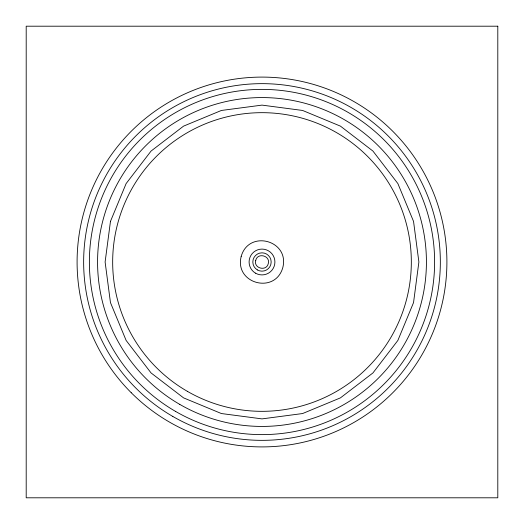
<?xml version="1.0" encoding="UTF-8"?>
<svg xmlns="http://www.w3.org/2000/svg" width="524" height="524" viewBox="0 0 524 524"><rect width="100%" height="100%" fill="white"/><g stroke="black" fill="none" stroke-linecap="round" stroke-linejoin="round"><path stroke-width="0.79" d="M110.459 221.397L105.114 262L110.459 302.603L126.133 340.443L151.063 372.937L183.557 397.867L221.397 413.541L262 418.886L302.603 413.541L340.443 397.867L372.937 372.937L397.867 340.443L413.541 302.603L418.886 262L413.541 221.397L397.867 183.557L372.937 151.063L340.443 126.133L302.603 110.459L262 105.114L221.397 110.459L183.557 126.133L151.063 151.063L126.133 183.557L110.459 221.397M241.191 256.426C234.221 283.694 275.211 294.671 282.809 267.574C289.779 240.306 248.789 229.329 241.191 256.426M255.745 260.323C253.288 268.275 266.408 271.792 268.255 263.677C270.712 255.725 257.592 252.208 255.745 260.323M497.8 26.2L26.2 26.2L26.2 497.8L497.8 497.8L497.8 26.2M131.255 392.745A184.893 184.893 0 0 0 440.599 309.854A184.893 184.893 0 0 0 214.146 83.401A184.893 184.893 0 0 0 131.255 392.745M172.828 416.456A178.343 178.343 0 0 0 440.343 262A178.343 178.343 0 0 0 172.828 107.544A178.343 178.343 0 0 0 172.828 416.456M175.691 411.491A172.612 172.612 0 0 0 434.612 262A172.612 172.612 0 0 0 175.691 112.509A172.612 172.612 0 0 0 175.691 411.491M179.784 404.397A164.425 164.425 0 0 0 426.425 262A164.425 164.425 0 0 0 179.784 119.603A164.425 164.425 0 0 0 179.784 404.397M187.337 391.323A149.327 149.327 0 0 0 411.327 262A149.327 149.327 0 0 0 187.337 132.677A149.327 149.327 0 0 0 187.337 391.323M255.548 273.181A12.91 12.91 0 0 0 274.91 262A12.91 12.91 0 0 0 255.548 250.819A12.91 12.91 0 0 0 255.548 273.181M257.415 269.939A9.163 9.163 0 0 0 271.163 262A9.163 9.163 0 0 0 257.415 254.061A9.163 9.163 0 0 0 257.415 269.939"/></g></svg>
